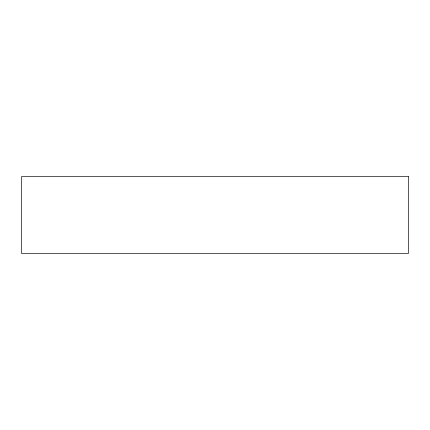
<?xml version="1.0" encoding="UTF-8"?>
<svg xmlns="http://www.w3.org/2000/svg" width="430" height="430" viewBox="0 0 430 430"><rect width="100%" height="100%" fill="white"/><g stroke="black" fill="none" stroke-linecap="round" stroke-linejoin="round"><path stroke-width="0.64" d="M408.5 176.606L21.5 176.606L21.5 253.394L408.5 253.394L408.5 176.606"/></g></svg>
